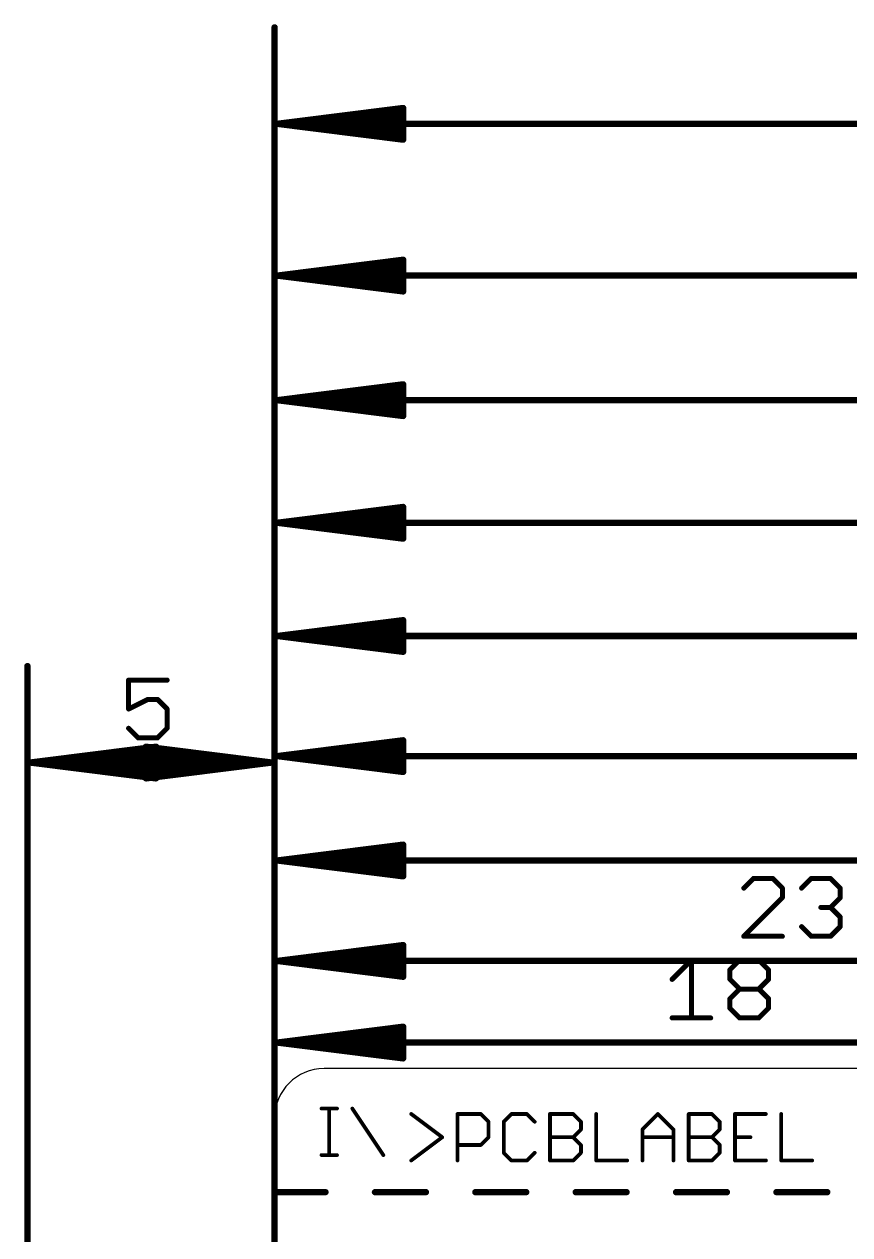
# Model space of a CAD drawing. Extents: x 85.1 to 160.2, y -5 to 84.1.
# Drawn here: x 85.11 to 101.81, y 57.14 to 81.62 of the extents above; entities that cross this region are included whole.
import ezdxf

# ---------------------------------------------------------------- set-up
doc = ezdxf.new("R2010")
doc.units = 0
for name, color, linetype in [('20', 7, 'CONTINUOUS'), ('21', 253, 'CONTINUOUS'), ('22', 253, 'CONTINUOUS'), ('48', 253, 'CONTINUOUS')]:
    doc.layers.add(name, color=color, linetype=linetype)

msp = doc.modelspace()

# ---------------------------------------------------------------- linework, layer by layer
at = {"layer": '20'}
for p, q in [((155.64, 60.5), (91.17, 60.5)), ((90.17, 55.425), (90.17, 59.5))]:
    msp.add_line(p, q, dxfattribs=at)
msp.add_arc((91.17, 59.5), 1, 90, 180, dxfattribs=at)
at = {"layer": '21', "const_width": 0.0762}
for points in [[(92.9344, 59.5812), (93.5614, 59.1109)], [(93.8699, 58.6406), (93.8699, 59.5812)], [(93.8699, 59.5812), (94.3402, 59.5812)], [(94.3402, 59.5812), (94.4969, 59.4244)], [(94.9622, 59.5812), (94.8054, 59.4244)], [(95.2757, 59.5812), (94.9622, 59.5812)], [(95.4325, 59.4244), (95.2757, 59.5812)], [(95.7409, 58.6406), (95.7409, 59.5812)], [(95.7409, 59.5812), (96.2112, 59.5812)], [(96.2112, 59.5812), (96.368, 59.4244)], [(96.6764, 59.5812), (96.6764, 58.6406)], [(97.6119, 59.2677), (97.9255, 59.5812)], [(97.9255, 59.5812), (98.239, 59.2677)], [(98.5475, 58.6406), (98.5475, 59.5812)], [(98.5475, 59.5812), (99.0178, 59.5812)], [(99.0178, 59.5812), (99.1745, 59.4244)], [(100.1101, 59.5812), (99.483, 59.5812)], [(99.483, 59.5812), (99.483, 58.6406)], [(100.4185, 59.5812), (100.4185, 58.6406)], [(94.4969, 59.4244), (94.4969, 59.1109)], [(94.8054, 59.4244), (94.8054, 58.7974)], [(96.368, 59.2677), (96.2112, 59.1109)], [(96.368, 59.4244), (96.368, 59.2677)], [(97.6119, 58.6406), (97.6119, 59.2677)], [(98.239, 59.2677), (98.239, 58.6406)], [(99.1745, 59.2677), (99.0178, 59.1109)], [(99.1745, 59.4244), (99.1745, 59.2677)], [(93.5614, 59.1109), (92.9344, 58.6406)], [(94.4969, 59.1109), (94.3402, 58.9541)], [(95.7409, 59.1109), (96.2112, 59.1109)], [(96.2112, 59.1109), (96.368, 58.9541)], [(97.6119, 59.1109), (98.239, 59.1109)], [(98.5475, 59.1109), (99.0178, 59.1109)], [(99.0178, 59.1109), (99.1745, 58.9541)], [(99.483, 59.1109), (99.7965, 59.1109)], [(94.3402, 58.9541), (93.8699, 58.9541)], [(94.8054, 58.7974), (94.9622, 58.6406)], [(95.2757, 58.6406), (95.4325, 58.7974)], [(96.368, 58.7974), (96.2112, 58.6406)], [(96.368, 58.9541), (96.368, 58.7974)], [(99.1745, 58.7974), (99.0178, 58.6406)], [(99.1745, 58.9541), (99.1745, 58.7974)], [(94.9622, 58.6406), (95.2757, 58.6406)], [(96.2112, 58.6406), (95.7409, 58.6406)], [(96.6764, 58.6406), (97.3035, 58.6406)], [(99.0178, 58.6406), (98.5475, 58.6406)], [(99.483, 58.6406), (100.1101, 58.6406)], [(100.4185, 58.6406), (101.0456, 58.6406)]]:
    msp.add_lwpolyline(points, dxfattribs=at)
at = {"layer": '21', "const_width": 0.0381}
for points in [[(92.9458, 59.5964, 1), (92.9229, 59.566)], [(93.8889, 59.5812, 1), (93.8508, 59.5812)], [(93.8699, 59.6003, 1), (93.8699, 59.5622)], [(94.3536, 59.5947, 1), (94.3267, 59.5677)], [(94.3402, 59.5622, 1), (94.3402, 59.6003)], [(94.9622, 59.6003, 1), (94.9622, 59.5622)], [(94.9756, 59.5677, 1), (94.9487, 59.5947)], [(95.2892, 59.5947, 1), (95.2622, 59.5677)], [(95.2757, 59.5622, 1), (95.2757, 59.6003)], [(95.7409, 59.6003, 1), (95.7409, 59.5622)], [(95.76, 59.5812, 1), (95.7219, 59.5812)], [(96.2247, 59.5947, 1), (96.1977, 59.5677)], [(96.2112, 59.5622, 1), (96.2112, 59.6003)], [(96.6955, 59.5812, 1), (96.6574, 59.5812)], [(97.9389, 59.5947, 1), (97.912, 59.5677)], [(97.9389, 59.5677, 1), (97.912, 59.5947)], [(98.5665, 59.5812, 1), (98.5284, 59.5812)], [(98.5475, 59.6003, 1), (98.5475, 59.5622)], [(99.0312, 59.5947, 1), (99.0043, 59.5677)], [(99.0178, 59.5622, 1), (99.0178, 59.6003)], [(99.483, 59.6003, 1), (99.483, 59.5622)], [(99.502, 59.5812, 1), (99.4639, 59.5812)], [(100.1101, 59.5622, 1), (100.1101, 59.6003)], [(100.4376, 59.5812, 1), (100.3995, 59.5812)], [(94.516, 59.4244, 1), (94.4779, 59.4244)], [(94.4835, 59.411, 1), (94.5104, 59.4379)], [(94.8244, 59.4244, 1), (94.7863, 59.4244)], [(94.7919, 59.4379, 1), (94.8189, 59.411)], [(95.419, 59.411, 1), (95.4459, 59.4379)], [(96.387, 59.4244, 1), (96.3489, 59.4244)], [(96.3489, 59.2677, 1), (96.387, 59.2677)], [(96.3545, 59.411, 1), (96.3814, 59.4379)], [(96.3814, 59.2542, 1), (96.3545, 59.2811)], [(97.631, 59.2677, 1), (97.5929, 59.2677)], [(97.5985, 59.2811, 1), (97.6254, 59.2542)], [(98.2581, 59.2677, 1), (98.22, 59.2677)], [(98.2255, 59.2542, 1), (98.2525, 59.2811)], [(99.1936, 59.4244, 1), (99.1555, 59.4244)], [(99.1555, 59.2677, 1), (99.1936, 59.2677)], [(99.1611, 59.411, 1), (99.188, 59.4379)], [(99.188, 59.2542, 1), (99.1611, 59.2811)], [(93.5728, 59.0957, 1), (93.55, 59.1261)], [(93.55, 59.0957, 1), (93.5728, 59.1261)], [(94.4779, 59.1109, 1), (94.516, 59.1109)], [(94.5104, 59.0974, 1), (94.4835, 59.1244)], [(95.7409, 59.13, 1), (95.7409, 59.0919)], [(96.2247, 59.1244, 1), (96.1977, 59.0974)], [(96.1977, 59.1244, 1), (96.2247, 59.0974)], [(96.2112, 59.0919, 1), (96.2112, 59.13)], [(97.6119, 59.13, 1), (97.6119, 59.0919)], [(98.239, 59.0919, 1), (98.239, 59.13)], [(98.5475, 59.13, 1), (98.5475, 59.0919)], [(99.0312, 59.1244, 1), (99.0043, 59.0974)], [(99.0043, 59.1244, 1), (99.0312, 59.0974)], [(99.0178, 59.0919, 1), (99.0178, 59.13)], [(99.483, 59.13, 1), (99.483, 59.0919)], [(99.7965, 59.0919, 1), (99.7965, 59.13)], [(93.8699, 58.9732, 1), (93.8699, 58.9351)], [(94.3267, 58.9676, 1), (94.3536, 58.9407)], [(94.3402, 58.9351, 1), (94.3402, 58.9732)], [(94.8189, 58.8108, 1), (94.7919, 58.7839)], [(94.7863, 58.7974, 1), (94.8244, 58.7974)], [(95.4459, 58.7839, 1), (95.419, 58.8108)], [(96.387, 58.9541, 1), (96.3489, 58.9541)], [(96.3489, 58.7974, 1), (96.387, 58.7974)], [(96.3545, 58.9407, 1), (96.3814, 58.9676)], [(96.3814, 58.7839, 1), (96.3545, 58.8108)], [(99.1936, 58.9541, 1), (99.1555, 58.9541)], [(99.1555, 58.7974, 1), (99.1936, 58.7974)], [(99.1611, 58.9407, 1), (99.188, 58.9676)], [(99.188, 58.7839, 1), (99.1611, 58.8108)], [(92.9229, 58.6558, 1), (92.9458, 58.6254)], [(93.8508, 58.6406, 1), (93.8889, 58.6406)], [(94.9622, 58.6597, 1), (94.9622, 58.6216)], [(94.9487, 58.6271, 1), (94.9756, 58.6541)], [(95.2622, 58.6541, 1), (95.2892, 58.6271)], [(95.2757, 58.6216, 1), (95.2757, 58.6597)], [(95.7409, 58.6597, 1), (95.7409, 58.6216)], [(95.7219, 58.6406, 1), (95.76, 58.6406)], [(96.1977, 58.6541, 1), (96.2247, 58.6271)], [(96.2112, 58.6216, 1), (96.2112, 58.6597)], [(96.6764, 58.6597, 1), (96.6764, 58.6216)], [(96.6574, 58.6406, 1), (96.6955, 58.6406)], [(97.3035, 58.6216, 1), (97.3035, 58.6597)], [(97.5929, 58.6406, 1), (97.631, 58.6406)], [(98.22, 58.6406, 1), (98.2581, 58.6406)], [(98.5475, 58.6597, 1), (98.5475, 58.6216)], [(98.5284, 58.6406, 1), (98.5665, 58.6406)], [(99.0043, 58.6541, 1), (99.0312, 58.6271)], [(99.0178, 58.6216, 1), (99.0178, 58.6597)], [(99.483, 58.6597, 1), (99.483, 58.6216)], [(99.4639, 58.6406, 1), (99.502, 58.6406)], [(100.1101, 58.6216, 1), (100.1101, 58.6597)], [(100.4185, 58.6597, 1), (100.4185, 58.6216)], [(100.3995, 58.6406, 1), (100.4376, 58.6406)], [(101.0456, 58.6216, 1), (101.0456, 58.6597)]]:
    msp.add_lwpolyline(points, format="xyb", dxfattribs=at)
at = {"layer": '22', "const_width": 0.0762}
for points in [[(91.1194, 59.6907), (91.4329, 59.6907)], [(91.2761, 59.6907), (91.2761, 58.75)], [(91.743, 59.6907), (92.3701, 58.75)], [(91.1194, 58.75), (91.4329, 58.75)]]:
    msp.add_lwpolyline(points, dxfattribs=at)
at = {"layer": '22', "const_width": 0.0381}
for points in [[(91.1194, 59.7097, 1), (91.1194, 59.6716)], [(91.2952, 59.6907, 1), (91.2571, 59.6907)], [(91.4329, 59.6716, 1), (91.4329, 59.7097)], [(91.7589, 59.7012, 1), (91.7272, 59.6801)], [(91.1194, 58.7691, 1), (91.1194, 58.731)], [(91.4329, 58.731, 1), (91.4329, 58.7691)], [(92.3542, 58.7395, 1), (92.3859, 58.7606)], [(91.2571, 58.75, 1), (91.2952, 58.75)]]:
    msp.add_lwpolyline(points, format="xyb", dxfattribs=at)
at = {"layer": '48'}
for points, const_width in [([(90.17, 59.5), (90.17, 81.56)], 0.13), ([(90.235, 79.61), (92.77, 79.9292)], 0.13), ([(90.235, 79.61), (92.77, 79.87)], 0.13), ([(92.77, 79.9292), (92.77, 79.2908)], 0.13), ([(90.235, 79.61), (92.77, 79.74)], 0.13), ([(90.235, 79.61), (156.575, 79.61)], 0.13), ([(92.77, 79.2908), (90.235, 79.61)], 0.13), ([(92.77, 79.48), (90.235, 79.61)], 0.13), ([(92.77, 79.35), (90.235, 79.61)], 0.13), ([(90.17, 59.5), (90.17, 78.49)], 0.13), ([(90.235, 76.54), (92.77, 76.8592)], 0.13), ([(92.77, 76.8592), (92.77, 76.2208)], 0.13), ([(90.235, 76.54), (92.77, 76.8)], 0.13), ([(90.235, 76.54), (92.77, 76.67)], 0.13), ([(90.235, 76.54), (154.825, 76.54)], 0.13), ([(92.77, 76.2208), (90.235, 76.54)], 0.13), ([(92.77, 76.41), (90.235, 76.54)], 0.13), ([(92.77, 76.28), (90.235, 76.54)], 0.13), ([(90.17, 59.5), (90.17, 75.97)], 0.13), ([(90.235, 74.02), (92.77, 74.3392)], 0.13), ([(90.235, 74.02), (92.77, 74.28)], 0.13), ([(90.235, 74.02), (92.77, 74.15)], 0.13), ([(92.77, 74.3392), (92.77, 73.7008)], 0.13), ([(90.235, 74.02), (152.102, 74.02)], 0.13), ([(92.77, 73.7008), (90.235, 74.02)], 0.13), ([(92.77, 73.89), (90.235, 74.02)], 0.13), ([(92.77, 73.76), (90.235, 74.02)], 0.13), ([(90.17, 0.5), (90.17, 73.49)], 0.13), ([(90.235, 71.54), (92.77, 71.8592)], 0.13), ([(90.235, 71.54), (92.77, 71.8)], 0.13), ([(92.77, 71.8592), (92.77, 71.2208)], 0.13), ([(90.235, 71.54), (92.77, 71.67)], 0.13), ([(90.235, 71.54), (144.869, 71.54)], 0.13), ([(92.77, 71.2208), (90.235, 71.54)], 0.13), ([(92.77, 71.41), (90.235, 71.54)], 0.13), ([(92.77, 71.28), (90.235, 71.54)], 0.13), ([(90.17, 59.5), (90.17, 71.2)], 0.13), ([(90.235, 69.25), (92.77, 69.5692)], 0.13), ([(90.235, 69.25), (92.77, 69.51)], 0.13), ([(92.77, 69.5692), (92.77, 68.9308)], 0.13), ([(90.235, 69.25), (92.77, 69.38)], 0.13), ([(90.235, 69.25), (143.031, 69.25)], 0.13), ([(92.77, 68.9308), (90.235, 69.25)], 0.13), ([(92.77, 69.12), (90.235, 69.25)], 0.13), ([(92.77, 68.99), (90.235, 69.25)], 0.13), ([(90.17, 0.5), (90.17, 68.77)], 0.13), ([(85.17, 55.425), (85.17, 68.64)], 0.13), ([(90.17, 0.5), (90.17, 68.64)], 0.13), ([(87.9961, 68.3577), (87.2165, 68.3577)], 0.1016), ([(87.2165, 68.3577), (87.2165, 67.773)], 0.1016), ([(87.2165, 67.773), (87.6063, 67.9679)], 0.1016), ([(87.6063, 67.9679), (87.8012, 67.9679)], 0.1016), ([(87.8012, 67.9679), (87.9961, 67.773)], 0.1016), ([(87.9961, 67.773), (87.9961, 67.3832)], 0.1016), ([(87.4114, 67.1883), (87.2165, 67.3832)], 0.1016), ([(87.9961, 67.3832), (87.8012, 67.1883)], 0.1016), ([(87.8012, 67.1883), (87.4114, 67.1883)], 0.1016), ([(90.235, 66.82), (92.77, 67.1392)], 0.13), ([(90.235, 66.82), (92.77, 67.08)], 0.13), ([(92.77, 67.1392), (92.77, 66.5008)], 0.13), ([(85.235, 66.69), (87.77, 67.0092)], 0.13), ([(85.235, 66.69), (87.77, 66.95)], 0.13), ([(85.235, 66.69), (87.77, 66.82)], 0.13), ([(90.105, 66.69), (87.57, 67.0092)], 0.13), ([(87.57, 67.0092), (87.57, 66.3708)], 0.13), ([(90.105, 66.69), (87.57, 66.95)], 0.13), ([(90.105, 66.69), (87.57, 66.82)], 0.13), ([(87.77, 67.0092), (87.77, 66.3708)], 0.13), ([(90.235, 66.82), (92.77, 66.95)], 0.13), ([(90.235, 66.82), (134.575, 66.82)], 0.13), ([(92.77, 66.5008), (90.235, 66.82)], 0.13), ([(92.77, 66.69), (90.235, 66.82)], 0.13), ([(92.77, 66.56), (90.235, 66.82)], 0.13), ([(90.105, 66.69), (85.235, 66.69)], 0.13), ([(87.77, 66.3708), (85.235, 66.69)], 0.13), ([(87.77, 66.56), (85.235, 66.69)], 0.13), ([(87.77, 66.43), (85.235, 66.69)], 0.13), ([(87.57, 66.3708), (90.105, 66.69)], 0.13), ([(87.57, 66.56), (90.105, 66.69)], 0.13), ([(87.57, 66.43), (90.105, 66.69)], 0.13), ([(90.17, 59.5), (90.17, 66.659)], 0.13), ([(90.235, 64.709), (92.77, 65.0282)], 0.13), ([(90.235, 64.709), (92.77, 64.969)], 0.13), ([(90.235, 64.709), (92.77, 64.839)], 0.13), ([(92.77, 65.0282), (92.77, 64.3898)], 0.13), ([(90.17, 0.5), (90.17, 64.627)], 0.13), ([(90.235, 64.709), (128.105, 64.709)], 0.13), ([(92.77, 64.3898), (90.235, 64.709)], 0.13), ([(92.77, 64.579), (90.235, 64.709)], 0.13), ([(92.77, 64.449), (90.235, 64.709)], 0.13), ([(99.8571, 64.3447), (99.6622, 64.1498)], 0.1016), ([(100.2469, 64.3447), (99.8571, 64.3447)], 0.1016), ([(100.4418, 64.1498), (100.2469, 64.3447)], 0.1016), ([(100.4418, 63.9549), (100.4418, 64.1498)], 0.1016), ([(100.8316, 64.1498), (101.0265, 64.3447)], 0.1016), ([(101.0265, 64.3447), (101.4163, 64.3447)], 0.1016), ([(101.4163, 64.3447), (101.6112, 64.1498)], 0.1016), ([(101.6112, 64.1498), (101.6112, 63.9549)], 0.1016), ([(99.6622, 63.1753), (100.4418, 63.9549)], 0.1016), ([(101.6112, 63.9549), (101.4163, 63.76)], 0.1016), ([(101.4163, 63.76), (101.2214, 63.76)], 0.1016), ([(101.4163, 63.76), (101.6112, 63.5651)], 0.1016), ([(101.6112, 63.5651), (101.6112, 63.3702)], 0.1016), ([(100.4418, 63.1753), (99.6622, 63.1753)], 0.1016), ([(101.0265, 63.1753), (100.8316, 63.3702)], 0.1016), ([(101.4163, 63.1753), (101.0265, 63.1753)], 0.1016), ([(101.6112, 63.3702), (101.4163, 63.1753)], 0.1016), ([(90.17, 59.5), (90.17, 62.976)], 0.13), ([(90.235, 62.677), (92.77, 62.9962)], 0.13), ([(90.235, 62.677), (92.77, 62.937)], 0.13), ([(92.77, 62.9962), (92.77, 62.3578)], 0.13), ([(90.235, 62.677), (92.77, 62.807)], 0.13), ([(90.235, 62.677), (113.531, 62.677)], 0.13), ([(92.77, 62.3578), (90.235, 62.677)], 0.13), ([(92.77, 62.547), (90.235, 62.677)], 0.13), ([(92.77, 62.417), (90.235, 62.677)], 0.13), ([(98.2122, 62.3039), (98.602, 62.6937)], 0.1016), ([(98.602, 62.6937), (98.602, 61.5243)], 0.1016), ([(99.3816, 62.4988), (99.5765, 62.6937)], 0.1016), ([(99.5765, 62.6937), (99.9663, 62.6937)], 0.1016), ([(99.9663, 62.6937), (100.1612, 62.4988)], 0.1016), ([(99.3816, 62.3039), (99.3816, 62.4988)], 0.1016), ([(100.1612, 62.4988), (100.1612, 62.3039)], 0.1016), ([(99.5765, 62.109), (99.3816, 62.3039)], 0.1016), ([(100.1612, 62.3039), (99.9663, 62.109)], 0.1016), ([(99.3816, 61.9141), (99.5765, 62.109)], 0.1016), ([(99.3816, 61.7192), (99.3816, 61.9141)], 0.1016), ([(99.5765, 62.109), (99.9663, 62.109)], 0.1016), ([(99.9663, 62.109), (100.1612, 61.9141)], 0.1016), ([(100.1612, 61.9141), (100.1612, 61.7192)], 0.1016), ([(99.5765, 61.5243), (99.3816, 61.7192)], 0.1016), ([(100.1612, 61.7192), (99.9663, 61.5243)], 0.1016), ([(98.2122, 61.5243), (98.9918, 61.5243)], 0.1016), ([(99.9663, 61.5243), (99.5765, 61.5243)], 0.1016), ([(90.235, 61.026), (92.77, 61.3452)], 0.13), ([(90.235, 61.026), (92.77, 61.286)], 0.13), ([(90.235, 61.026), (92.77, 61.156)], 0.13), ([(92.77, 61.3452), (92.77, 60.7068)], 0.13), ([(90.235, 61.026), (108.105, 61.026)], 0.13), ([(92.77, 60.7068), (90.235, 61.026)], 0.13), ([(92.77, 60.896), (90.235, 61.026)], 0.13), ([(92.77, 60.766), (90.235, 61.026)], 0.13), ([(90.17, 58), (91.2003, 58)], 0.127), ([(92.2003, 58), (93.2306, 58)], 0.127), ([(94.2306, 58), (95.2609, 58)], 0.127), ([(96.2609, 58), (97.2912, 58)], 0.127), ([(98.2912, 58), (99.3215, 58)], 0.127), ([(100.3215, 58), (101.3518, 58)], 0.127)]:
    msp.add_lwpolyline(points, dxfattribs=dict(at, const_width=const_width))
for points, const_width in [([(90.2025, 81.56, 1), (90.1375, 81.56)], 0.065), ([(92.8025, 79.9292, 1), (92.7375, 79.9292)], 0.065), ([(92.7741, 79.897, 1), (92.7659, 79.9615)], 0.065), ([(92.7733, 79.8377, 1), (92.7667, 79.9023)], 0.065), ([(90.235, 79.6425, 1), (90.235, 79.5775)], 0.065), ([(90.2391, 79.6422, 1), (90.2309, 79.5778)], 0.065), ([(90.2333, 79.6425, 1), (90.2367, 79.5775)], 0.065), ([(90.2367, 79.6425, 1), (90.2333, 79.5775)], 0.065), ([(90.2383, 79.6423, 1), (90.2317, 79.5777)], 0.065), ([(90.2317, 79.6423, 1), (90.2383, 79.5777)], 0.065), ([(90.2309, 79.6422, 1), (90.2391, 79.5778)], 0.065), ([(92.7717, 79.7075, 1), (92.7683, 79.7725)], 0.065), ([(92.7659, 79.2585, 1), (92.7741, 79.323)], 0.065), ([(92.7667, 79.3177, 1), (92.7733, 79.3823)], 0.065), ([(92.7683, 79.4475, 1), (92.7717, 79.5125)], 0.065), ([(92.7375, 79.2908, 1), (92.8025, 79.2908)], 0.065), ([(90.2025, 78.49, 1), (90.1375, 78.49)], 0.065), ([(92.8025, 76.8592, 1), (92.7375, 76.8592)], 0.065), ([(92.7741, 76.827, 1), (92.7659, 76.8915)], 0.065), ([(92.7733, 76.7677, 1), (92.7667, 76.8323)], 0.065), ([(92.7717, 76.6375, 1), (92.7683, 76.7025)], 0.065), ([(90.235, 76.5725, 1), (90.235, 76.5075)], 0.065), ([(90.2391, 76.5722, 1), (90.2309, 76.5078)], 0.065), ([(90.2333, 76.5725, 1), (90.2367, 76.5075)], 0.065), ([(90.2367, 76.5725, 1), (90.2333, 76.5075)], 0.065), ([(90.2383, 76.5723, 1), (90.2317, 76.5077)], 0.065), ([(90.2317, 76.5723, 1), (90.2383, 76.5077)], 0.065), ([(90.2309, 76.5722, 1), (90.2391, 76.5078)], 0.065), ([(92.7683, 76.3775, 1), (92.7717, 76.4425)], 0.065), ([(92.7375, 76.2208, 1), (92.8025, 76.2208)], 0.065), ([(92.7659, 76.1885, 1), (92.7741, 76.253)], 0.065), ([(92.7667, 76.2477, 1), (92.7733, 76.3123)], 0.065), ([(90.2025, 75.97, 1), (90.1375, 75.97)], 0.065), ([(92.8025, 74.3392, 1), (92.7375, 74.3392)], 0.065), ([(92.7741, 74.307, 1), (92.7659, 74.3715)], 0.065), ([(92.7733, 74.2477, 1), (92.7667, 74.3123)], 0.065), ([(92.7717, 74.1175, 1), (92.7683, 74.1825)], 0.065), ([(90.235, 74.0525, 1), (90.235, 73.9875)], 0.065), ([(90.2391, 74.0522, 1), (90.2309, 73.9878)], 0.065), ([(90.2333, 74.0525, 1), (90.2367, 73.9875)], 0.065), ([(90.2367, 74.0525, 1), (90.2333, 73.9875)], 0.065), ([(90.2383, 74.0523, 1), (90.2317, 73.9877)], 0.065), ([(90.2317, 74.0523, 1), (90.2383, 73.9877)], 0.065), ([(90.2309, 74.0522, 1), (90.2391, 73.9878)], 0.065), ([(92.7683, 73.8575, 1), (92.7717, 73.9225)], 0.065), ([(92.7375, 73.7008, 1), (92.8025, 73.7008)], 0.065), ([(92.7659, 73.6685, 1), (92.7741, 73.733)], 0.065), ([(92.7667, 73.7277, 1), (92.7733, 73.7923)], 0.065), ([(90.2025, 73.49, 1), (90.1375, 73.49)], 0.065), ([(92.8025, 71.8592, 1), (92.7375, 71.8592)], 0.065), ([(92.7741, 71.827, 1), (92.7659, 71.8915)], 0.065), ([(92.7733, 71.7677, 1), (92.7667, 71.8323)], 0.065), ([(90.235, 71.5725, 1), (90.235, 71.5075)], 0.065), ([(90.2391, 71.5722, 1), (90.2309, 71.5078)], 0.065), ([(90.2333, 71.5725, 1), (90.2367, 71.5075)], 0.065), ([(90.2367, 71.5725, 1), (90.2333, 71.5075)], 0.065), ([(90.2383, 71.5723, 1), (90.2317, 71.5077)], 0.065), ([(90.2317, 71.5723, 1), (90.2383, 71.5077)], 0.065), ([(90.2309, 71.5722, 1), (90.2391, 71.5078)], 0.065), ([(92.7717, 71.6375, 1), (92.7683, 71.7025)], 0.065), ([(90.2025, 71.2, 1), (90.1375, 71.2)], 0.065), ([(92.7659, 71.1885, 1), (92.7741, 71.253)], 0.065), ([(92.7667, 71.2477, 1), (92.7733, 71.3123)], 0.065), ([(92.7683, 71.3775, 1), (92.7717, 71.4425)], 0.065), ([(92.7375, 71.2208, 1), (92.8025, 71.2208)], 0.065), ([(92.8025, 69.5692, 1), (92.7375, 69.5692)], 0.065), ([(92.7741, 69.537, 1), (92.7659, 69.6015)], 0.065), ([(92.7733, 69.4777, 1), (92.7667, 69.5423)], 0.065), ([(90.235, 69.2825, 1), (90.235, 69.2175)], 0.065), ([(90.2391, 69.2822, 1), (90.2309, 69.2178)], 0.065), ([(90.2333, 69.2825, 1), (90.2367, 69.2175)], 0.065), ([(90.2367, 69.2825, 1), (90.2333, 69.2175)], 0.065), ([(90.2383, 69.2823, 1), (90.2317, 69.2177)], 0.065), ([(90.2317, 69.2823, 1), (90.2383, 69.2177)], 0.065), ([(90.2309, 69.2822, 1), (90.2391, 69.2178)], 0.065), ([(92.7717, 69.3475, 1), (92.7683, 69.4125)], 0.065), ([(92.7667, 68.9577, 1), (92.7733, 69.0223)], 0.065), ([(92.7683, 69.0875, 1), (92.7717, 69.1525)], 0.065), ([(90.2025, 68.77, 1), (90.1375, 68.77)], 0.065), ([(92.7375, 68.9308, 1), (92.8025, 68.9308)], 0.065), ([(92.7659, 68.8985, 1), (92.7741, 68.963)], 0.065), ([(85.2025, 68.64, 1), (85.1375, 68.64)], 0.065), ([(90.2025, 68.64, 1), (90.1375, 68.64)], 0.065), ([(87.2165, 68.3831, 1), (87.2165, 68.3323)], 0.0508), ([(87.2419, 68.3577, 1), (87.1911, 68.3577)], 0.0508), ([(87.9961, 68.3323, 1), (87.9961, 68.3831)], 0.0508), ([(87.6063, 67.9933, 1), (87.6063, 67.9425)], 0.0508), ([(87.6176, 67.9452, 1), (87.5949, 67.9906)], 0.0508), ([(87.8191, 67.9859, 1), (87.7832, 67.9499)], 0.0508), ([(87.8012, 67.9425, 1), (87.8012, 67.9933)], 0.0508), ([(87.2051, 67.7957, 1), (87.2278, 67.7503)], 0.0508), ([(87.1911, 67.773, 1), (87.2419, 67.773)], 0.0508), ([(88.0215, 67.773, 1), (87.9707, 67.773)], 0.0508), ([(87.9781, 67.755, 1), (88.014, 67.791)], 0.0508), ([(87.2345, 67.4012, 1), (87.1985, 67.3652)], 0.0508), ([(87.9707, 67.3832, 1), (88.0215, 67.3832)], 0.0508), ([(88.014, 67.3652, 1), (87.9781, 67.4012)], 0.0508), ([(87.4114, 67.2137, 1), (87.4114, 67.1629)], 0.0508), ([(87.3934, 67.1703, 1), (87.4293, 67.2063)], 0.0508), ([(87.7832, 67.2063, 1), (87.8191, 67.1703)], 0.0508), ([(87.8012, 67.1629, 1), (87.8012, 67.2137)], 0.0508), ([(92.8025, 67.1392, 1), (92.7375, 67.1392)], 0.065), ([(92.7741, 67.107, 1), (92.7659, 67.1715)], 0.065), ([(92.7733, 67.0477, 1), (92.7667, 67.1123)], 0.065), ([(87.5741, 67.0415, 1), (87.5659, 66.977)], 0.065), ([(87.6025, 67.0092, 1), (87.5375, 67.0092)], 0.065), ([(87.5733, 66.9823, 1), (87.5667, 66.9177)], 0.065), ([(87.5717, 66.8525, 1), (87.5683, 66.7875)], 0.065), ([(87.8025, 67.0092, 1), (87.7375, 67.0092)], 0.065), ([(87.7741, 66.977, 1), (87.7659, 67.0415)], 0.065), ([(87.7733, 66.9177, 1), (87.7667, 66.9823)], 0.065), ([(87.7717, 66.7875, 1), (87.7683, 66.8525)], 0.065), ([(90.235, 66.8525, 1), (90.235, 66.7875)], 0.065), ([(90.2391, 66.8522, 1), (90.2309, 66.7878)], 0.065), ([(90.2333, 66.8525, 1), (90.2367, 66.7875)], 0.065), ([(90.2367, 66.8525, 1), (90.2333, 66.7875)], 0.065), ([(90.2383, 66.8523, 1), (90.2317, 66.7877)], 0.065), ([(90.2317, 66.8523, 1), (90.2383, 66.7877)], 0.065), ([(90.2309, 66.8522, 1), (90.2391, 66.7878)], 0.065), ([(92.7717, 66.9175, 1), (92.7683, 66.9825)], 0.065), ([(85.235, 66.7225, 1), (85.235, 66.6575)], 0.065), ([(85.2391, 66.7222, 1), (85.2309, 66.6578)], 0.065), ([(85.2333, 66.7225, 1), (85.2367, 66.6575)], 0.065), ([(85.2367, 66.7225, 1), (85.2333, 66.6575)], 0.065), ([(85.2383, 66.7223, 1), (85.2317, 66.6577)], 0.065), ([(85.2317, 66.7223, 1), (85.2383, 66.6577)], 0.065), ([(85.2309, 66.7222, 1), (85.2391, 66.6578)], 0.065), ([(87.5683, 66.5925, 1), (87.5717, 66.5275)], 0.065), ([(87.7683, 66.5275, 1), (87.7717, 66.5925)], 0.065), ([(90.1091, 66.6578, 1), (90.1009, 66.7222)], 0.065), ([(90.1009, 66.6578, 1), (90.1091, 66.7222)], 0.065), ([(90.1083, 66.6577, 1), (90.1017, 66.7223)], 0.065), ([(90.1017, 66.6577, 1), (90.1083, 66.7223)], 0.065), ([(90.1033, 66.6575, 1), (90.1067, 66.7225)], 0.065), ([(90.1067, 66.6575, 1), (90.1033, 66.7225)], 0.065), ([(90.105, 66.6575, 1), (90.105, 66.7225)], 0.065), ([(90.2025, 66.659, 1), (90.1375, 66.659)], 0.065), ([(92.7667, 66.5277, 1), (92.7733, 66.5923)], 0.065), ([(92.7683, 66.6575, 1), (92.7717, 66.7225)], 0.065), ([(87.5667, 66.4623, 1), (87.5733, 66.3977)], 0.065), ([(87.5659, 66.403, 1), (87.5741, 66.3385)], 0.065), ([(87.5375, 66.3708, 1), (87.6025, 66.3708)], 0.065), ([(87.7375, 66.3708, 1), (87.8025, 66.3708)], 0.065), ([(87.7659, 66.3385, 1), (87.7741, 66.403)], 0.065), ([(87.7667, 66.3977, 1), (87.7733, 66.4623)], 0.065), ([(92.7375, 66.5008, 1), (92.8025, 66.5008)], 0.065), ([(92.7659, 66.4685, 1), (92.7741, 66.533)], 0.065), ([(92.8025, 65.0282, 1), (92.7375, 65.0282)], 0.065), ([(92.7741, 64.996, 1), (92.7659, 65.0605)], 0.065), ([(92.7733, 64.9367, 1), (92.7667, 65.0013)], 0.065), ([(92.7717, 64.8065, 1), (92.7683, 64.8715)], 0.065), ([(90.2025, 64.627, 1), (90.1375, 64.627)], 0.065), ([(90.235, 64.7415, 1), (90.235, 64.6765)], 0.065), ([(90.2391, 64.7412, 1), (90.2309, 64.6768)], 0.065), ([(90.2333, 64.7415, 1), (90.2367, 64.6765)], 0.065), ([(90.2367, 64.7415, 1), (90.2333, 64.6765)], 0.065), ([(90.2383, 64.7413, 1), (90.2317, 64.6767)], 0.065), ([(90.2317, 64.7413, 1), (90.2383, 64.6767)], 0.065), ([(90.2309, 64.7412, 1), (90.2391, 64.6768)], 0.065), ([(92.7375, 64.3898, 1), (92.8025, 64.3898)], 0.065), ([(92.7659, 64.3575, 1), (92.7741, 64.422)], 0.065), ([(92.7667, 64.4167, 1), (92.7733, 64.4813)], 0.065), ([(92.7683, 64.5465, 1), (92.7717, 64.6115)], 0.065), ([(99.6442, 64.1678, 1), (99.6801, 64.1318)], 0.0508), ([(99.8571, 64.3701, 1), (99.8571, 64.3193)], 0.0508), ([(99.875, 64.3267, 1), (99.8391, 64.3627)], 0.0508), ([(100.2648, 64.3627, 1), (100.2289, 64.3267)], 0.0508), ([(100.2469, 64.3193, 1), (100.2469, 64.3701)], 0.0508), ([(100.4672, 64.1498, 1), (100.4164, 64.1498)], 0.0508), ([(100.4238, 64.1318, 1), (100.4597, 64.1678)], 0.0508), ([(100.8136, 64.1678, 1), (100.8495, 64.1318)], 0.0508), ([(101.0265, 64.3701, 1), (101.0265, 64.3193)], 0.0508), ([(101.0444, 64.3267, 1), (101.0085, 64.3627)], 0.0508), ([(101.4342, 64.3627, 1), (101.3983, 64.3267)], 0.0508), ([(101.4163, 64.3193, 1), (101.4163, 64.3701)], 0.0508), ([(101.6366, 64.1498, 1), (101.5858, 64.1498)], 0.0508), ([(101.5932, 64.1318, 1), (101.6291, 64.1678)], 0.0508), ([(100.4164, 63.9549, 1), (100.4672, 63.9549)], 0.0508), ([(100.4597, 63.9369, 1), (100.4238, 63.9729)], 0.0508), ([(101.5858, 63.9549, 1), (101.6366, 63.9549)], 0.0508), ([(101.6291, 63.9369, 1), (101.5932, 63.9729)], 0.0508), ([(101.2214, 63.7854, 1), (101.2214, 63.7346)], 0.0508), ([(101.4342, 63.778, 1), (101.3983, 63.742)], 0.0508), ([(101.3983, 63.778, 1), (101.4342, 63.742)], 0.0508), ([(101.4163, 63.7346, 1), (101.4163, 63.7854)], 0.0508), ([(101.6366, 63.5651, 1), (101.5858, 63.5651)], 0.0508), ([(101.5932, 63.5471, 1), (101.6291, 63.5831)], 0.0508), ([(99.6442, 63.1933, 1), (99.6801, 63.1573)], 0.0508), ([(99.6622, 63.2007, 1), (99.6622, 63.1499)], 0.0508), ([(100.4418, 63.1499, 1), (100.4418, 63.2007)], 0.0508), ([(100.8495, 63.3882, 1), (100.8136, 63.3522)], 0.0508), ([(101.0265, 63.2007, 1), (101.0265, 63.1499)], 0.0508), ([(101.0085, 63.1573, 1), (101.0444, 63.1933)], 0.0508), ([(101.3983, 63.1933, 1), (101.4342, 63.1573)], 0.0508), ([(101.4163, 63.1499, 1), (101.4163, 63.2007)], 0.0508), ([(101.5858, 63.3702, 1), (101.6366, 63.3702)], 0.0508), ([(101.6291, 63.3522, 1), (101.5932, 63.3882)], 0.0508), ([(90.2025, 62.976, 1), (90.1375, 62.976)], 0.065), ([(92.8025, 62.9962, 1), (92.7375, 62.9962)], 0.065), ([(92.7741, 62.964, 1), (92.7659, 63.0285)], 0.065), ([(92.7733, 62.9047, 1), (92.7667, 62.9693)], 0.065), ([(90.235, 62.7095, 1), (90.235, 62.6445)], 0.065), ([(90.2391, 62.7092, 1), (90.2309, 62.6448)], 0.065), ([(90.2333, 62.7095, 1), (90.2367, 62.6445)], 0.065), ([(90.2367, 62.7095, 1), (90.2333, 62.6445)], 0.065), ([(90.2383, 62.7093, 1), (90.2317, 62.6447)], 0.065), ([(90.2317, 62.7093, 1), (90.2383, 62.6447)], 0.065), ([(90.2309, 62.7092, 1), (90.2391, 62.6448)], 0.065), ([(92.7717, 62.7745, 1), (92.7683, 62.8395)], 0.065), ([(98.6274, 62.6937, 1), (98.5766, 62.6937)], 0.0508), ([(98.6199, 62.6757, 1), (98.584, 62.7117)], 0.0508), ([(99.5765, 62.7191, 1), (99.5765, 62.6683)], 0.0508), ([(99.5944, 62.6757, 1), (99.5585, 62.7117)], 0.0508), ([(99.9842, 62.7117, 1), (99.9483, 62.6757)], 0.0508), ([(99.9663, 62.6683, 1), (99.9663, 62.7191)], 0.0508), ([(92.7667, 62.3847, 1), (92.7733, 62.4493)], 0.065), ([(92.7683, 62.5145, 1), (92.7717, 62.5795)], 0.065), ([(99.3636, 62.5168, 1), (99.3995, 62.4808)], 0.0508), ([(99.407, 62.4988, 1), (99.3562, 62.4988)], 0.0508), ([(100.1866, 62.4988, 1), (100.1358, 62.4988)], 0.0508), ([(100.1432, 62.4808, 1), (100.1791, 62.5168)], 0.0508), ([(92.7375, 62.3578, 1), (92.8025, 62.3578)], 0.065), ([(92.7659, 62.3255, 1), (92.7741, 62.39)], 0.065), ([(98.1942, 62.3219, 1), (98.2301, 62.2859)], 0.0508), ([(99.3995, 62.3219, 1), (99.3636, 62.2859)], 0.0508), ([(99.3562, 62.3039, 1), (99.407, 62.3039)], 0.0508), ([(100.1358, 62.3039, 1), (100.1866, 62.3039)], 0.0508), ([(100.1791, 62.2859, 1), (100.1432, 62.3219)], 0.0508), ([(99.3636, 61.9321, 1), (99.3995, 61.8961)], 0.0508), ([(99.407, 61.9141, 1), (99.3562, 61.9141)], 0.0508), ([(99.5765, 62.1344, 1), (99.5765, 62.0836)], 0.0508), ([(99.5944, 62.091, 1), (99.5585, 62.127)], 0.0508), ([(99.5585, 62.091, 1), (99.5944, 62.127)], 0.0508), ([(99.9842, 62.127, 1), (99.9483, 62.091)], 0.0508), ([(99.9483, 62.127, 1), (99.9842, 62.091)], 0.0508), ([(99.9663, 62.0836, 1), (99.9663, 62.1344)], 0.0508), ([(100.1866, 61.9141, 1), (100.1358, 61.9141)], 0.0508), ([(100.1432, 61.8961, 1), (100.1791, 61.9321)], 0.0508), ([(99.3995, 61.7372, 1), (99.3636, 61.7012)], 0.0508), ([(99.3562, 61.7192, 1), (99.407, 61.7192)], 0.0508), ([(100.1358, 61.7192, 1), (100.1866, 61.7192)], 0.0508), ([(100.1791, 61.7012, 1), (100.1432, 61.7372)], 0.0508), ([(98.2122, 61.5497, 1), (98.2122, 61.4989)], 0.0508), ([(98.5766, 61.5243, 1), (98.6274, 61.5243)], 0.0508), ([(98.9918, 61.4989, 1), (98.9918, 61.5497)], 0.0508), ([(99.5765, 61.5497, 1), (99.5765, 61.4989)], 0.0508), ([(99.5585, 61.5063, 1), (99.5944, 61.5423)], 0.0508), ([(99.9483, 61.5423, 1), (99.9842, 61.5063)], 0.0508), ([(99.9663, 61.4989, 1), (99.9663, 61.5497)], 0.0508), ([(92.8025, 61.3452, 1), (92.7375, 61.3452)], 0.065), ([(92.7741, 61.313, 1), (92.7659, 61.3775)], 0.065), ([(92.7733, 61.2537, 1), (92.7667, 61.3183)], 0.065), ([(92.7717, 61.1235, 1), (92.7683, 61.1885)], 0.065), ([(90.235, 61.0585, 1), (90.235, 60.9935)], 0.065), ([(90.2391, 61.0582, 1), (90.2309, 60.9938)], 0.065), ([(90.2333, 61.0585, 1), (90.2367, 60.9935)], 0.065), ([(90.2367, 61.0585, 1), (90.2333, 60.9935)], 0.065), ([(90.2383, 61.0583, 1), (90.2317, 60.9937)], 0.065), ([(90.2317, 61.0583, 1), (90.2383, 60.9937)], 0.065), ([(90.2309, 61.0582, 1), (90.2391, 60.9938)], 0.065), ([(92.7375, 60.7068, 1), (92.8025, 60.7068)], 0.065), ([(92.7659, 60.6745, 1), (92.7741, 60.739)], 0.065), ([(92.7667, 60.7337, 1), (92.7733, 60.7983)], 0.065), ([(92.7683, 60.8635, 1), (92.7717, 60.9285)], 0.065), ([(90.1375, 59.5, 1), (90.2025, 59.5)], 0.065), ([(90.1375, 59.5, 1), (90.2025, 59.5)], 0.065), ([(90.1375, 59.5, 1), (90.2025, 59.5)], 0.065), ([(90.1375, 59.5, 1), (90.2025, 59.5)], 0.065), ([(90.1375, 59.5, 1), (90.2025, 59.5)], 0.065), ([(90.1375, 59.5, 1), (90.2025, 59.5)], 0.065), ([(90.17, 58.0318, 1), (90.17, 57.9682)], 0.0635), ([(91.2003, 57.9682, 1), (91.2003, 58.0318)], 0.0635), ([(92.2003, 58.0318, 1), (92.2003, 57.9682)], 0.0635), ([(93.2306, 57.9682, 1), (93.2306, 58.0318)], 0.0635), ([(94.2306, 58.0318, 1), (94.2306, 57.9682)], 0.0635), ([(95.2609, 57.9682, 1), (95.2609, 58.0318)], 0.0635), ([(96.2609, 58.0318, 1), (96.2609, 57.9682)], 0.0635), ([(97.2912, 57.9682, 1), (97.2912, 58.0318)], 0.0635), ([(98.2912, 58.0318, 1), (98.2912, 57.9682)], 0.0635), ([(99.3215, 57.9682, 1), (99.3215, 58.0318)], 0.0635), ([(100.3215, 58.0318, 1), (100.3215, 57.9682)], 0.0635), ([(101.3518, 57.9682, 1), (101.3518, 58.0318)], 0.0635)]:
    msp.add_lwpolyline(points, format="xyb", dxfattribs=dict(at, const_width=const_width))

doc.saveas('drawing.dxf')
